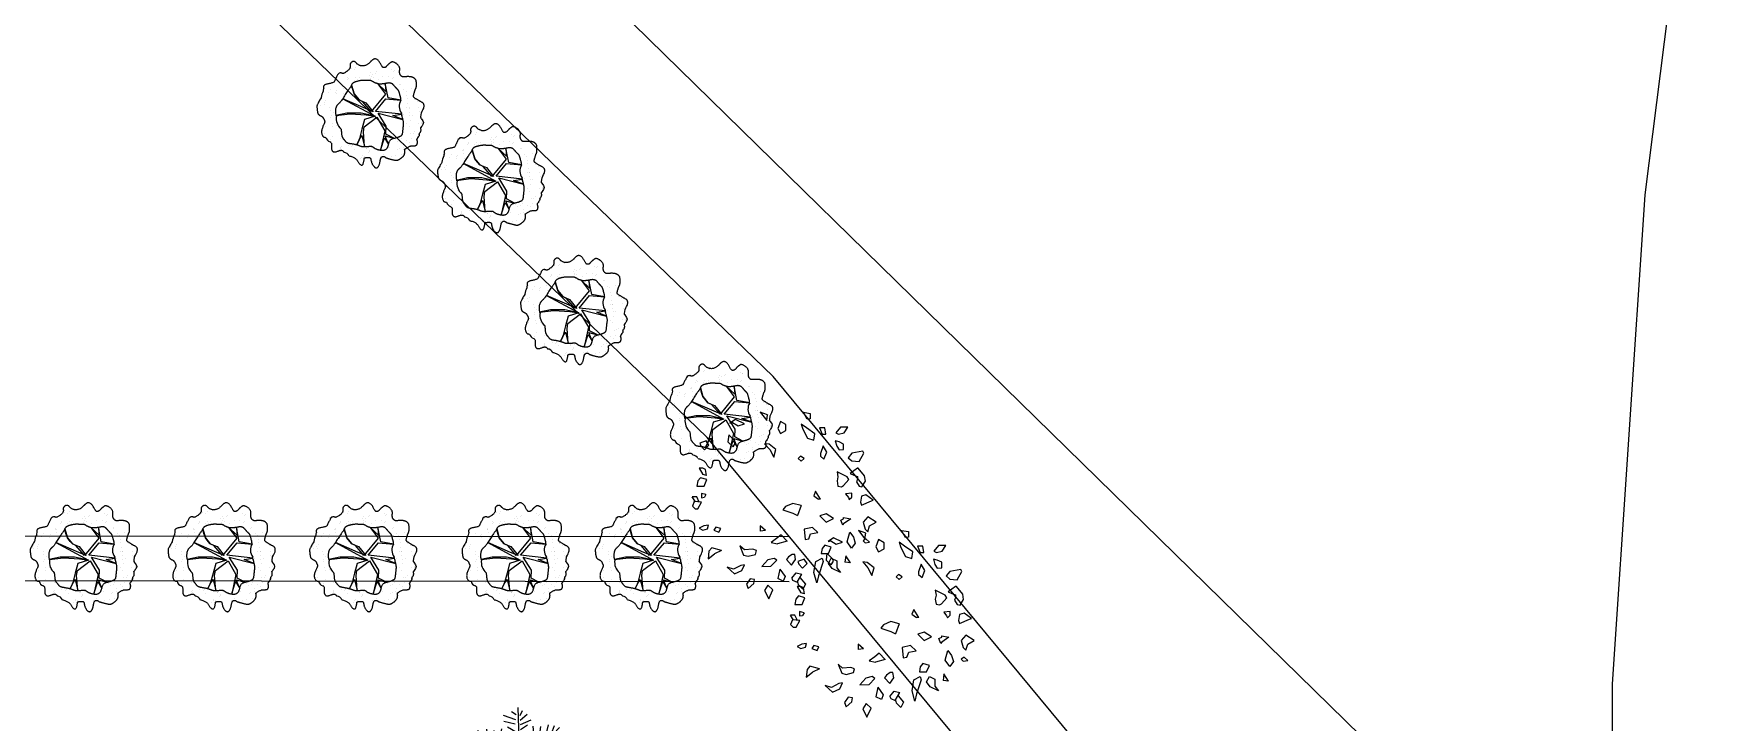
# Model space of a CAD drawing. Header units: millimetres. Extents: x -17017 to 2697, y 1903 to 18260.
# Drawn here: x -16985.79 to -16970.72, y 18235.81 to 18241.95 of the extents above; entities that cross this region are included whole.
import ezdxf

# ---------------------------------------------------------------- set-up
doc = ezdxf.new("R2010")
doc.units = ezdxf.units.MM
doc.layers.add('1', color=7, linetype='Continuous')
doc.layers.add('CAY', color=94, linetype='Continuous')
doc.styles.add('ATT', font='romans.shx')

# ---------------------------------------------------------------- blocks, each defined once
blk = doc.blocks.new('A$C5AA32782')
at = {"layer": 'CAY'}
for p, q in [((211.1, 882.5, 0), (201.2, 877.8, 0)), ((201.2, 877.8, 0), (211.1, 821.4, 0)), ((254.4, 859, 0), (211.1, 882.5, 0)), ((328.5, 887.1, 0), (288.5, 854.2, 0)), ((355.1, 891.8, 0), (328.5, 887.1, 0)), ((385, 873, 0), (355.1, 891.8, 0)), ((381.7, 858.9, 0), (385, 873, 0)), ((452.9, 931.4, 0), (426.3, 893.8, 0)), ((426.3, 893.8, 0), (432.9, 870.3, 0)), ((456.2, 922, 0), (452.9, 931.4, 0)), ((479.5, 870.3, 0), (456.2, 922, 0)), ((566, 945.5, 0), (539.4, 903.2, 0)), ((539.4, 903.2, 0), (566, 879.7, 0)), ((585.9, 912.6, 0), (566, 945.5, 0)), ((566, 879.7, 0), (602.6, 889.1, 0)), ((615.9, 903.2, 0), (585.9, 912.6, 0)), ((602.6, 889.1, 0), (615.9, 903.2, 0)), ((669.1, 912.6, 0), (652.5, 893.8, 0)), ((652.5, 893.8, 0), (662.4, 879.7, 0)), ((662.4, 879.7, 0), (672.4, 889.1, 0)), ((672.4, 889.1, 0), (669.1, 912.6, 0)), ((107, 781, 0), (77, 799.8, 0)), ((77, 799.8, 0), (77, 762.2, 0)), ((211.1, 821.4, 0), (234.4, 802.6, 0)), ((234.4, 802.6, 0), (251, 821.4, 0)), ((251, 821.4, 0), (254.4, 859, 0)), ((288.5, 854.2, 0), (288.5, 849.5, 0)), ((288.5, 849.5, 0), (315.2, 811.9, 0)), ((333.7, 796.5, 0), (313.8, 759, 0)), ((315.2, 811.9, 0), (325.1, 830.7, 0)), ((325.1, 830.7, 0), (331.8, 849.5, 0)), ((331.8, 849.5, 0), (345.1, 849.5, 0)), ((347, 805.9, 0), (333.7, 796.5, 0)), ((345.1, 849.5, 0), (358.4, 844.8, 0)), ((377, 777.7, 0), (347, 805.9, 0)), ((358.4, 844.8, 0), (381.7, 858.9, 0)), ((436.8, 821.9, 0), (416.8, 821.9, 0)), ((416.8, 821.9, 0), (420.1, 789, 0)), ((420.1, 789, 0), (440.1, 803.1, 0)), ((432.9, 870.3, 0), (462.9, 865.6, 0)), ((450.1, 807.8, 0), (436.8, 821.9, 0)), ((440.1, 803.1, 0), (450.1, 807.8, 0)), ((462.9, 865.6, 0), (479.5, 870.3, 0)), ((542.4, 778.7, 0), (549.1, 816.3, 0)), ((549.1, 816.3, 0), (575.7, 778.7, 0)), ((617.8, 810.6, 0), (644.5, 829.4, 0)), ((667.7, 796.5, 0), (617.8, 810.6, 0)), ((644.5, 829.4, 0), (674.4, 838.7, 0)), ((701, 820, 0), (667.7, 796.5, 0)), ((674.4, 838.7, 0), (701, 820, 0)), ((776.2, 813.8, 0), (739, 790.4, 0)), ((739, 790.4, 0), (772.2, 785.7, 0)), ((776.2, 813.8, 0), (772.2, 785.7, 0)), ((77, 762.2, 0), (107, 738.7, 0)), ((113.6, 752.8, 0), (107, 781, 0)), ((107, 738.7, 0), (113.6, 752.8, 0)), ((152.9, 755.4, 0), (147.3, 735.9, 0)), ((147.3, 735.9, 0), (175, 743.7, 0)), ((163.9, 778.9, 0), (152.9, 755.4, 0)), ((191.6, 778.9, 0), (163.9, 778.9, 0)), ((175, 743.7, 0), (194.4, 755.4, 0)), ((194, 755.2, 0), (191.6, 778.9, 0)), ((313.8, 759, 0), (307.1, 744.9, 0)), ((307.1, 744.9, 0), (333.7, 749.6, 0)), ((333.7, 749.6, 0), (353.7, 744.9, 0)), ((353.7, 744.9, 0), (380.3, 749.6, 0)), ((383.6, 768.3, 0), (377, 777.7, 0)), ((380.3, 749.6, 0), (383.6, 768.3, 0)), ((547, 726.4, 0), (523.7, 688.8, 0)), ((549.1, 778.7, 0), (542.4, 778.7, 0)), ((566.9, 688.8, 0), (547, 726.4, 0)), ((555.7, 764.6, 0), (549.1, 778.7, 0)), ((582.4, 774, 0), (555.7, 764.6, 0)), ((575.7, 778.7, 0), (582.4, 774, 0)), ((695, 715.3, 0), (685, 682.5, 0)), ((728.2, 701.2, 0), (695, 715.3, 0)), ((728.2, 663.7, 0), (728.2, 701.2, 0)), ((752.3, 715.2, 0), (765.6, 743.4, 0)), ((778.9, 701.1, 0), (752.3, 715.2, 0)), ((765.6, 743.4, 0), (802.2, 743.4, 0)), ((805.5, 719.9, 0), (778.9, 701.1, 0)), ((802.2, 743.4, 0), (825.4, 762.2, 0)), ((825.4, 762.2, 0), (805.5, 719.9, 0)), ((113.6, 687.1, 0), (80.3, 682.4, 0)), ((80.3, 682.4, 0), (80.3, 654.2, 0)), ((80.3, 654.2, 0), (113.6, 668.3, 0)), ((110.8, 630, 0), (80.9, 587.7, 0)), ((144.1, 625.3, 0), (110.8, 630, 0)), ((113.6, 668.3, 0), (113.6, 687.1, 0)), ((134.1, 592.4, 0), (144.1, 625.3, 0)), ((206.1, 691.9, 0), (172.9, 673.1, 0)), ((172.9, 673.1, 0), (212.8, 659, 0)), ((242.7, 677.8, 0), (206.1, 691.9, 0)), ((212.8, 659, 0), (226.1, 659, 0)), ((226.1, 659, 0), (242.7, 677.8, 0)), ((447.5, 660.3, 0), (407.6, 634.6, 0)), ((407.6, 634.6, 0), (430.9, 625.3, 0)), ((430.9, 625.3, 0), (447.5, 648.7, 0)), ((447.5, 660.3, 0), (447.5, 648.7, 0)), ((523.7, 688.8, 0), (533.7, 655.9, 0)), ((533.7, 655.9, 0), (566.9, 688.8, 0)), ((619.8, 646.7, 0), (593.2, 618.5, 0)), ((593.2, 618.5, 0), (603.2, 576.2, 0)), ((626.5, 609.1, 0), (619.8, 646.7, 0)), ((685, 682.5, 0), (701.6, 668.4, 0)), ((701.6, 668.4, 0), (728.2, 663.7, 0)), ((752.3, 668.3, 0), (768.9, 673, 0)), ((768.9, 635.4, 0), (752.3, 668.3, 0)), ((768.9, 673, 0), (842.1, 649.5, 0)), ((825.4, 626, 0), (768.9, 635.4, 0)), ((878.7, 640.1, 0), (825.4, 626, 0)), ((842.1, 649.5, 0), (878.7, 640.1, 0)), ((0.4, 572.3, 0), (5.9, 607.5, 0)), ((36.4, 591.8, 0), (0.4, 572.3, 0)), ((5.9, 607.5, 0), (33.6, 607.5, 0)), ((33.6, 607.5, 0), (36.4, 591.8, 0)), ((80.9, 587.7, 0), (60.9, 559.5, 0)), ((60.9, 559.5, 0), (87.6, 568.9, 0)), ((87.6, 568.9, 0), (134.1, 592.4, 0)), ((238.2, 576, 0), (227.1, 556.4, 0)), ((227.1, 556.4, 0), (238.2, 544.7, 0)), ((252.1, 560.3, 0), (238.2, 576, 0)), ((238.2, 544.7, 0), (252.1, 560.3, 0)), ((480.7, 559.5, 0), (469.6, 517.6, 0)), ((480.7, 559.5, 0), (532.8, 541.1, 0)), ((519.5, 517.6, 0), (532.8, 541.1, 0)), ((603.2, 576.2, 0), (656.4, 580.9, 0)), ((653.1, 599.7, 0), (626.5, 609.1, 0)), ((656.4, 580.9, 0), (653.1, 599.7, 0)), ((758.9, 532, 0), (732.3, 527.3, 0)), ((732.3, 527.3, 0), (732.3, 513.2, 0)), ((788.5, 511.1, 0), (758.9, 532, 0)), ((827.9, 533.9, 0), (835.1, 563.5, 0)), ((855.1, 511.8, 0), (827.9, 533.9, 0)), ((875, 540, 0), (835.1, 563.5, 0)), ((851.7, 554.1, 0), (885, 582.3, 0)), ((865, 516.5, 0), (875, 540, 0)), ((873.9, 540.7, 0), (888.3, 544.7, 0)), ((885, 582.3, 0), (911.6, 568.2, 0)), ((911.6, 568.2, 0), (888.3, 544.7, 0)), ((63.9, 482, 0), (47.2, 453.8, 0)), ((47.2, 453.8, 0), (83.8, 439.7, 0)), ((93.8, 482, 0), (63.9, 482, 0)), ((83.8, 439.7, 0), (110.4, 453.8, 0)), ((110.4, 453.8, 0), (93.8, 482, 0)), ((469.6, 517.6, 0), (486.2, 480, 0)), ((486.2, 480, 0), (502.9, 465.9, 0)), ((502.9, 465.9, 0), (519.5, 517.6, 0)), ((664, 488.3, 0), (631.4, 457.6, 0)), ((631.4, 457.6, 0), (651.4, 434.1, 0)), ((664, 488.3, 0), (678, 438.8, 0)), ((671.4, 405.9, 0), (678, 438.8, 0)), ((732.3, 513.2, 0), (745.6, 494.4, 0)), ((745.6, 494.4, 0), (758.9, 485, 0)), ((788.5, 511.1, 0), (758.9, 485, 0)), ((807.7, 450.2, 0), (846.9, 477.9, 0)), ((807.7, 450.2, 0), (856.9, 440.3, 0)), ((846.9, 477.9, 0), (870.2, 468.5, 0)), ((855.1, 511.8, 0), (865, 516.5, 0)), ((870.2, 468.5, 0), (856.9, 440.3, 0)), ((13.3, 387.6, 0), (0, 350, 0)), ((0, 350, 0), (43.2, 382.9, 0)), ((43.2, 382.9, 0), (13.3, 387.6, 0)), ((162.3, 372.1, 0), (192.8, 399.5, 0)), ((165.1, 395.5, 0), (162.3, 372.1, 0)), ((192.8, 430.8, 0), (165.1, 395.5, 0)), ((231.6, 419, 0), (192.8, 430.8, 0)), ((192.8, 399.5, 0), (231.6, 419, 0)), ((609.3, 376.3, 0), (585.9, 348.8, 0)), ((585.9, 348.8, 0), (612.6, 348.8, 0)), ((609.3, 376.3, 0), (612.6, 348.8, 0)), ((651.4, 434.1, 0), (671.4, 405.9, 0)), ((762.3, 435, 0), (752.8, 421.6, 0)), ((752.8, 421.6, 0), (759.9, 388.1, 0)), ((759.9, 388.1, 0), (795.4, 358, 0)), ((793.1, 404.9, 0), (762.3, 435, 0)), ((795.4, 358, 0), (793.1, 404.9, 0)), ((915.7, 415.1, 0), (891.6, 389.5, 0)), ((891.6, 389.5, 0), (918.8, 372.4, 0)), ((961, 393.8, 0), (915.7, 415.1, 0)), ((918.8, 372.4, 0), (961, 393.8, 0)), ((60.4, 268.9, 0), (37.1, 221.9, 0)), ((70.4, 236, 0), (60.4, 268.9, 0)), ((709, 268.9, 0), (689.1, 245.4, 0)), ((689.1, 245.4, 0), (735.6, 264.2, 0)), ((712.3, 330, 0), (705.7, 311.2, 0)), ((705.7, 311.2, 0), (709, 268.9, 0)), ((732.3, 325.3, 0), (712.3, 330, 0)), ((742.3, 287.7, 0), (732.3, 325.3, 0)), ((735.6, 264.2, 0), (742.3, 287.7, 0)), ((815.5, 254.8, 0), (785.5, 268.9, 0)), ((785.5, 268.9, 0), (788.8, 250.1, 0)), ((862, 320.6, 0), (858.7, 297.1, 0)), ((858.7, 297.1, 0), (885.3, 278.3, 0)), ((882, 315.9, 0), (862, 320.6, 0)), ((908.6, 287.7, 0), (882, 315.9, 0)), ((885.3, 278.3, 0), (908.6, 287.7, 0)), ((37.1, 221.9, 0), (57.1, 193.7, 0)), ((53.7, 207.8, 0), (70.4, 236, 0)), ((57.1, 193.7, 0), (53.7, 207.8, 0)), ((144.4, 214.7, 0), (116.7, 187.3, 0)), ((116.7, 187.3, 0), (152.8, 183.4, 0)), ((158.3, 222.5, 0), (144.4, 214.7, 0)), ((152.8, 183.4, 0), (177.7, 210.8, 0)), ((177.7, 210.8, 0), (158.3, 222.5, 0)), ((788.8, 250.1, 0), (808.8, 212.5, 0)), ((788.8, 250.1, 0), (808.8, 212.5, 0)), ((798.8, 179.6, 0), (832.1, 217.2, 0)), ((808.8, 212.5, 0), (798.8, 179.6, 0)), ((832.1, 217.2, 0), (815.5, 254.8, 0)), ((598.8, 147.3, 0), (591.7, 120.5, 0)), ((591.7, 120.5, 0), (608.3, 110.5, 0)), ((617.8, 137.2, 0), (598.8, 147.3, 0)), ((608.3, 110.5, 0), (617.8, 137.2, 0)), ((711.9, 149.9, 0), (699, 99.8, 0)), ((699, 99.8, 0), (715.7, 85.7, 0)), ((711.9, 149.9, 0), (729, 113.9, 0)), ((755.6, 81, 0), (729, 113.9, 0)), ((170.2, 85.7, 0), (146.9, 71.6, 0)), ((146.9, 71.6, 0), (160.2, 38.7, 0)), ((160.2, 38.7, 0), (173.5, 43.4, 0)), ((193.4, 62.2, 0), (170.2, 85.7, 0)), ((173.5, 43.4, 0), (193.4, 62.2, 0)), ((294.7, 67.6, 0), (288.1, 53.5, 0)), ((288.1, 53.5, 0), (288.1, 34.7, 0)), ((288.1, 34.7, 0), (321.3, 53.5, 0)), ((325.8, 72.5, 0), (294.7, 67.6, 0)), ((325.8, 72.5, 0), (321.3, 53.5, 0)), ((347.3, 75.1, 0), (337.3, 42.2, 0)), ((337.3, 42.2, 0), (354, 28.1, 0)), ((380.6, 61, 0), (347.3, 75.1, 0)), ((354, 28.1, 0), (380.6, 23.4, 0)), ((380.6, 23.4, 0), (380.6, 61, 0)), ((424.6, 70.4, 0), (418.1, 47.4, 0)), ((418.1, 47.4, 0), (440.3, 47.4, 0)), ((424.6, 70.4, 0), (437.5, 63.1, 0)), ((462.9, 36.2, 0), (435.8, 23.5, 0)), ((435.8, 23.5, 0), (435.8, 0, 0)), ((461.1, 15.9, 0), (435.8, 0, 0)), ((440.3, 47.4, 0), (437.5, 63.1, 0)), ((463.9, 47.9, 0), (460.6, 10.4, 0)), ((460.6, 10.4, 0), (483.9, 1, 0)), ((497.2, 29.2, 0), (463.9, 47.9, 0)), ((483.9, 1, 0), (497.2, 15.1, 0)), ((497.2, 15.1, 0), (497.2, 29.2, 0)), ((601.4, 77.9, 0), (581.4, 82.6, 0)), ((581.4, 82.6, 0), (584.8, 59.1, 0)), ((584.8, 59.1, 0), (598.1, 35.6, 0)), ((598.1, 35.6, 0), (608, 54.4, 0)), ((608, 54.4, 0), (601.4, 77.9, 0)), ((715.7, 85.7, 0), (755.6, 81, 0))]:
    blk.add_line(p, q, dxfattribs=at)
blk = doc.blocks.new('*X24')
at = {"color": 0, "linetype": 'Continuous'}
for p, q in [((29.9, 34.8), (29.9, 34.8)), ((34.3, 35.6), (34.3, 35.6)), ((37.4, 36), (37.4, 36)), ((42.3, 36.6), (42.3, 36.6)), ((45.8, 37.8), (45.8, 37.8)), ((46.1, 35.4), (46.1, 35.4)), ((46.5, 37.8), (46.5, 37.8)), ((50.4, 37.7), (50.4, 37.7)), ((53.4, 40.9), (53.4, 40.9)), ((53.5, 38.1), (53.5, 38.1)), ((58.4, 38.8), (58.4, 38.8)), ((61.8, 35.6), (61.8, 35.6)), ((64.5, 37.8), (64.5, 37.8)), ((15.5, 17.6), (15.5, 17.6)), ((16.4, 21.8), (16.4, 21.8)), ((17.5, 20.8), (17.5, 20.8)), ((22.7, 29.3), (22.7, 29.3)), ((22.8, 28.5), (22.8, 28.5)), ((28.5, 32.5), (28.5, 32.5)), ((39, 30.2), (39, 30.2)), ((41.5, 28.5), (41.5, 28.5)), ((52.5, 32.3), (52.5, 32.3)), ((53.6, 31.3), (53.6, 31.3)), ((76.4, 30.2), (76.4, 30.2)), ((77.6, 24), (77.6, 24)), ((78.9, 28.6), (78.9, 28.6)), ((80.1, 26.1), (80.1, 26.1)), ((86, 18.6), (86, 18.6)), ((10.7, 5.3), (10.7, 5.3)), ((11.3, 0), (11.3, 0)), ((11.8, 4.3), (11.8, 4.3)), ((13, 1.7), (13, 1.7)), ((15.3, 11.8), (15.3, 11.8)), ((15.7, 0.2), (15.7, 0.2)), ((16.2, 2.1), (16.2, 2.1)), ((18.1, 7.6), (18.1, 7.6)), ((86, 0.2), (86, 0.2)), ((13.8, -1.6), (13.8, -1.6)), ((16.1, -11.4), (16.1, -11.4)), ((16.2, -15), (16.2, -15)), ((17, -0.5), (17, -0.5)), ((18.6, -13.1), (18.6, -13.1)), ((18.7, -16.6), (18.7, -16.6)), ((86.3, -4.2), (86.3, -4.2)), ((86.8, -4.5), (86.8, -4.5)), ((87.2, -16.1), (87.2, -16.1)), ((88.6, -1.4), (88.6, -1.4)), ((89.4, -1.5), (89.4, -1.5)), ((90.5, -2.5), (90.5, -2.5)), ((16.5, -22.9), (16.5, -22.9)), ((17.2, -22.5), (17.2, -22.5)), ((18.3, -23.6), (18.3, -23.6)), ((23.5, -28.3), (23.5, -28.3)), ((24.1, -27.9), (24.1, -27.9)), ((24.6, -28.5), (24.6, -28.5)), ((27.2, -27.5), (27.2, -27.5)), ((27.8, -22.4), (27.8, -22.4)), ((32.1, -26.8), (32.1, -26.8)), ((39.7, -30), (39.7, -30)), ((77.1, -29.9), (77.1, -29.9)), ((83.6, -18), (83.6, -18)), ((83.8, -22.3), (83.8, -22.3)), ((84.7, -19), (84.7, -19)), ((29.5, -33.8), (29.5, -33.8)), ((30.6, -34.8), (30.6, -34.8)), ((32.2, -34.6), (32.2, -34.6)), ((45.8, -40.6), (45.8, -40.6)), ((48.9, -40.2), (48.9, -40.2)), ((51.3, -37.4), (51.3, -37.4)), ((53.8, -39.5), (53.8, -39.5)), ((56, -40), (56, -40)), ((61.9, -38.5), (61.9, -38.5)), ((64.1, -33.8), (64.1, -33.8)), ((65, -38), (65, -38))]:
    blk.add_line(p, q, dxfattribs=at)
blk = doc.blocks.new('*X23')
at = {"color": 0, "linetype": 'Continuous'}
for p, q in [((61, 50.3), (61, 50.3)), ((62, 50.4), (62, 50.4)), ((24.2, 44.6), (24.2, 44.6)), ((27.1, 40.2), (27.1, 40.2)), ((37.9, 43.4), (37.9, 43.4)), ((39.9, 46.4), (39.9, 46.4)), ((45.7, 47.4), (45.7, 47.4)), ((49.9, 48), (49.9, 48)), ((56.4, 48.8), (56.4, 48.8)), ((61.5, 47.2), (61.5, 47.2)), ((70, 43.1), (70, 43.1)), ((71.4, 41.8), (71.4, 41.8)), ((71.7, 39.2), (71.7, 39.2)), ((76.9, 40.2), (76.9, 40.2)), ((78.4, 35.4), (78.4, 35.4)), ((80.3, 38.1), (80.3, 38.1)), ((8.6, 20.1), (8.6, 20.1)), ((9.1, 22.8), (9.1, 22.8)), ((10, 22), (10, 22)), ((82.9, 32), (82.9, 32)), ((85.3, 31.9), (85.3, 31.9)), ((86.4, 28.1), (86.4, 28.1)), ((87.8, 26.7), (87.8, 26.7)), ((92.4, 30.4), (92.4, 30.4)), ((93.8, 24.5), (93.8, 24.5)), ((94.8, 20.4), (94.8, 20.4)), ((0, 0), (0, 0)), ((92.6, 12.2), (92.6, 12.2)), ((94.3, 9.1), (94.3, 9.1)), ((0, 0), (0, 0)), ((5.7, -9.9), (5.7, -9.9)), ((6.6, -15), (6.6, -15)), ((8, -16.4), (8, -16.4)), ((93.5, -8.4), (93.5, -8.4)), ((94.8, -6.3), (94.8, -6.3)), ((95.1, -9), (95.1, -9)), ((96.6, -10.3), (96.6, -10.3)), ((100, -7.5), (100, -7.5)), ((3.2, -20.3), (3.2, -20.3)), ((7.4, -19.7), (7.4, -19.7)), ((10.7, -23.4), (10.7, -23.4)), ((12.1, -29.9), (12.1, -29.9)), ((85, -29.6), (85, -29.6)), ((85.9, -30.1), (85.9, -30.1)), ((86.9, -29.8), (86.9, -29.8)), ((87.4, -31), (87.4, -31)), ((88.9, -32.4), (88.9, -32.4)), ((28, -40), (28, -40)), ((31.4, -42.2), (31.4, -42.2)), ((39.4, -45.1), (39.4, -45.1)), ((40.8, -46.4), (40.8, -46.4)), ((42.9, -46.1), (42.9, -46.1)), ((43.5, -49.9), (43.5, -49.9)), ((64.5, -45.3), (64.5, -45.3)), ((71.8, -45.8), (71.8, -45.8)), ((74.2, -37.9), (74.2, -37.9)), ((77.8, -39.9), (77.8, -39.9)), ((47.8, -52.8), (47.8, -52.8))]:
    blk.add_line(p, q, dxfattribs=at)
blk = doc.blocks.new('A$C27B57102')
at = {"layer": 'CAY', "linetype": 'Continuous'}
for points in [[(482, 931), (467, 939), (454, 945), (444, 950), (436, 953), (429, 954), (424, 955), (419, 955), (416, 955), (412, 955), (409, 954), (406, 953), (403, 952), (400, 951), (398, 949), (395, 947), (393, 944), (390, 941), (388, 937), (385, 933), (383, 929), (381, 925), (380, 921), (378, 918), (377, 916), (377, 915), (376, 915), (376, 914), (376, 915), (376, 915), (376, 915), (376, 914), (375, 913), (373, 910), (371, 907), (369, 903), (366, 899), (363, 894), (360, 890), (358, 885), (355, 881), (352, 877), (350, 873), (347, 870), (345, 867), (343, 865), (340, 863), (338, 862), (335, 861), (332, 861), (329, 861), (326, 861), (322, 862), (319, 863), (315, 864), (311, 865), (307, 866), (303, 867), (299, 869), (295, 870), (291, 871), (287, 872), (283, 873), (279, 875), (276, 876), (273, 877), (271, 878), (268, 880), (266, 881), (263, 882), (261, 883), (258, 884), (255, 884), (252, 885), (249, 885), (246, 886), (243, 886), (239, 886), (235, 886), (231, 886), (227, 886), (223, 886), (219, 886), (215, 886), (211, 886), (207, 886), (203, 885), (200, 885), (196, 884), (193, 884), (191, 883), (188, 882), (186, 881), (184, 879), (182, 878), (180, 876), (178, 874), (176, 872), (174, 870), (173, 868), (171, 866), (169, 863), (168, 861), (166, 858), (165, 855), (164, 852), (163, 849), (162, 846), (161, 843), (160, 840), (160, 836), (159, 833), (159, 829), (159, 824), (158, 820), (158, 816), (158, 811), (158, 806), (158, 802), (159, 797), (159, 793), (159, 789), (160, 784), (160, 780), (160, 777), (160, 773), (160, 769), (160, 766), (159, 763), (158, 760), (156, 757), (155, 754), (153, 752), (150, 750), (148, 747), (146, 746), (143, 744), (141, 742), (138, 741), (136, 740), (133, 739), (131, 739), (128, 738), (126, 738), (123, 737), (121, 737), (118, 737), (116, 737), (113, 737), (111, 737), (108, 737), (105, 737), (102, 737), (100, 738), (97, 738), (94, 738), (90, 738), (87, 738), (84, 738), (80, 737), (77, 736), (73, 735), (69, 733), (65, 731), (61, 728), (57, 725), (53, 722), (49, 718), (46, 714), (43, 710), (39, 705), (37, 701), (34, 697), (32, 692), (30, 688), (29, 684), (28, 681), (27, 677), (26, 675), (26, 672), (27, 669), (27, 667), (28, 665), (29, 662), (31, 660), (33, 657), (34, 655), (36, 652), (38, 649), (40, 647), (42, 645), (44, 643), (45, 641), (46, 640), (47, 639), (48, 638), (48, 637), (49, 636), (50, 635), (51, 634), (53, 633), (55, 631), (57, 629), (60, 627), (63, 624), (66, 621), (69, 618), (71, 616), (73, 613), (75, 610), (76, 607), (77, 605), (78, 602), (78, 600), (78, 597), (78, 595), (77, 593), (77, 592), (77, 590), (76, 588), (74, 587), (73, 585), (70, 583), (67, 581), (63, 578), (59, 576), (53, 573), (47, 570), (41, 566), (34, 562), (28, 559), (22, 554), (17, 550), (12, 546), (8, 541), (5, 537), (3, 532), (1, 527), (0, 523), (0, 518), (0, 514), (1, 509), (3, 505), (5, 502), (7, 498), (9, 495), (12, 492), (14, 489), (16, 487), (17, 486), (18, 485), (19, 484), (20, 483), (20, 483), (20, 483), (20, 482), (20, 482), (20, 482), (20, 482), (21, 482), (21, 482), (22, 481), (23, 480), (24, 479), (26, 477), (28, 475), (31, 473), (34, 470), (37, 466), (40, 462), (44, 458), (47, 454), (50, 449), (53, 444), (56, 438), (58, 433), (60, 427), (61, 421), (62, 415), (63, 409), (62, 403), (62, 397), (61, 391), (59, 386), (58, 381), (56, 376), (53, 371), (51, 367), (48, 363), (46, 360), (43, 357), (41, 355), (39, 353), (36, 351), (34, 349), (32, 347), (30, 345), (28, 343), (27, 340), (25, 337), (24, 335), (23, 332), (23, 329), (22, 326), (23, 323), (23, 321), (24, 318), (25, 315), (26, 313), (28, 310), (30, 308), (32, 306), (33, 304), (35, 302), (37, 301), (39, 299), (41, 298), (43, 297), (45, 296), (47, 295), (49, 295), (51, 295), (54, 295), (56, 295), (59, 295), (61, 295), (64, 296), (66, 296), (69, 296), (72, 296), (75, 295), (78, 295), (81, 294), (85, 292), (88, 290), (92, 288), (96, 284), (100, 280), (104, 275), (108, 270), (113, 265), (116, 259), (120, 254), (123, 249), (126, 244), (128, 240), (129, 237), (129, 234), (130, 231), (129, 228), (129, 226), (128, 224), (127, 222), (126, 220), (125, 217), (124, 215)], [(524, 926), (516, 927), (482, 931)], [(530, 928), (552, 945), (568, 949), (586, 944), (596, 937), (604, 933), (613, 925)], [(674, 912), (657, 918), (655, 920), (653, 922), (650, 924), (647, 926), (644, 927), (640, 927), (636, 928), (632, 928), (628, 927), (625, 927), (621, 926), (618, 926), (615, 925), (613, 925)], [(674, 912), (675, 912), (677, 912), (680, 912), (685, 910), (686, 909), (689, 907), (695, 903), (704, 897), (710, 893), (713, 892)], [(470, 484), (382, 408), (366, 376), (344, 357), (312, 332), (274, 319), (233, 309), (312, 332), (366, 376), (391, 436), (471, 500), (442, 433), (355, 230), (512, 519), (484, 395), (484, 268), (505, 170), (490, 297), (500, 440), (512, 519), (541, 424), (627, 401), (722, 376), (765, 355), (722, 376), (684, 401), (782, 425), (649, 414), (605, 421), (519, 535), (640, 605), (813, 567), (703, 602), (764, 638), (687, 608), (708, 686), (671, 615), (601, 618), (484, 545), (540, 767), (506, 678), (494, 756), (468, 522), (356, 615), (368, 749), (347, 634), (220, 609), (290, 615), (220, 539), (315, 611), (470, 484)], [(625, 214), (628, 215), (636, 216), (642, 217), (649, 218), (654, 218), (660, 219), (665, 219), (670, 220), (675, 220), (680, 221), (684, 222), (688, 223), (692, 224), (696, 225), (699, 227), (702, 228), (705, 230), (707, 232), (710, 234), (712, 235), (715, 237), (717, 240), (720, 242), (723, 244), (725, 246), (728, 249), (731, 251), (734, 253), (737, 256), (740, 259), (742, 261), (744, 264), (746, 267), (747, 270), (748, 273), (750, 276), (751, 279), (751, 283), (752, 286), (753, 290), (754, 295), (754, 299), (755, 304), (755, 308), (756, 313), (757, 318), (757, 322), (758, 327), (759, 331), (760, 336), (761, 340), (762, 344), (763, 348), (764, 352), (765, 355), (766, 359), (767, 362), (768, 365), (769, 367), (770, 370), (771, 373), (772, 375), (773, 378), (774, 381), (776, 384), (777, 387), (778, 390), (779, 394), (780, 398), (781, 402), (781, 407), (782, 413), (782, 419), (782, 425), (782, 432), (781, 439), (781, 445), (781, 451), (780, 457), (780, 463), (779, 467), (779, 472), (779, 476), (779, 479), (779, 483), (779, 486), (780, 489), (781, 492), (783, 495), (784, 497), (786, 500), (788, 503), (790, 505), (792, 508), (794, 511), (796, 514), (798, 517), (800, 520), (801, 524), (803, 527), (804, 531), (806, 534), (807, 538), (808, 542), (809, 546), (810, 550), (811, 555), (812, 559), (813, 563), (813, 567), (814, 571), (814, 576), (815, 580), (815, 584), (815, 587), (814, 591), (814, 595), (813, 599), (812, 603), (811, 606), (809, 610), (807, 613), (805, 616), (802, 619), (799, 622), (796, 625), (793, 627), (790, 629), (786, 631), (782, 633), (778, 634), (773, 635), (769, 637), (764, 638), (759, 639), (754, 640), (749, 642), (745, 643), (740, 645), (735, 647), (731, 649), (727, 652), (723, 655), (720, 659), (717, 663), (715, 667), (713, 672), (711, 677), (709, 681), (708, 686), (707, 691), (706, 695), (704, 700), (703, 704), (702, 708), (701, 712), (700, 716), (699, 720), (698, 723), (696, 727), (695, 730), (694, 734), (692, 737), (691, 740), (690, 743), (688, 746), (687, 749), (685, 751), (684, 753), (682, 755), (680, 757), (678, 758), (676, 759), (674, 761), (671, 762), (668, 762), (665, 763), (661, 764), (657, 765), (653, 765), (648, 766), (644, 766), (639, 767), (635, 767), (630, 768), (625, 768), (621, 769), (616, 769), (611, 770), (607, 770), (603, 771), (599, 771), (595, 772), (591, 772), (587, 772), (583, 773), (580, 773), (576, 773), (572, 773), (567, 772), (563, 772), (558, 771), (553, 770), (547, 769), (540, 767), (533, 765), (525, 763), (515, 761), (505, 758), (494, 756), (484, 754)], [(865, 288), (866, 294), (868, 301), (870, 309), (873, 316), (876, 322), (879, 328), (882, 334), (885, 339), (888, 343), (892, 347), (896, 351), (900, 355), (904, 358), (909, 361), (914, 364), (919, 367), (924, 370), (928, 373), (933, 376), (937, 380), (940, 383), (943, 387), (945, 391), (947, 395), (947, 398), (947, 402), (945, 405), (942, 408), (938, 411), (933, 413), (927, 415), (921, 416), (915, 418), (908, 419), (903, 420), (897, 421), (893, 421), (890, 422), (887, 422), (886, 423), (884, 424), (883, 425), (882, 427), (882, 430), (881, 433), (880, 436), (880, 441), (879, 445), (879, 449), (879, 454), (879, 458), (879, 462), (880, 466), (880, 469), (881, 471), (882, 474), (884, 476), (886, 477), (888, 479), (891, 480), (893, 480), (897, 481), (900, 482), (904, 482), (908, 483), (912, 484), (916, 485), (921, 486), (925, 487), (929, 489), (934, 491), (938, 493), (942, 495), (946, 498), (950, 500), (954, 503), (957, 506), (960, 509), (963, 512), (966, 514), (968, 517), (969, 520), (971, 523), (971, 526), (972, 529), (972, 532), (971, 534), (970, 537), (969, 539), (967, 542), (965, 544), (962, 546), (959, 548), (956, 550), (952, 552), (948, 554), (944, 556), (940, 557), (935, 559), (930, 560), (925, 561), (920, 562), (915, 563), (909, 564), (904, 565), (900, 566), (895, 567), (891, 568), (887, 570), (883, 571), (880, 573), (878, 575), (875, 577), (874, 579), (872, 581), (871, 583), (870, 586), (870, 589), (870, 591), (870, 594), (870, 597), (871, 599), (872, 601), (873, 603), (873, 605), (875, 607), (876, 608), (877, 609), (878, 610), (879, 611), (880, 613), (881, 614), (882, 616), (883, 618), (883, 620), (884, 623), (885, 626), (886, 629), (887, 633), (888, 637), (890, 642), (891, 648), (893, 653), (894, 659), (896, 665), (897, 671), (899, 676), (900, 682), (901, 686), (902, 691), (903, 695), (904, 698), (904, 702), (904, 705), (904, 708), (904, 711), (904, 715), (903, 718), (902, 721), (901, 724), (900, 727), (898, 730), (897, 733), (895, 736), (893, 739), (891, 743), (889, 746), (886, 749), (884, 752), (882, 755), (879, 758), (877, 760), (874, 763), (872, 766), (869, 768), (866, 771), (864, 773), (861, 775), (858, 777), (855, 779), (852, 780), (849, 781), (845, 782), (842, 783), (838, 784), (835, 784), (831, 784), (828, 785), (824, 784), (821, 784), (818, 784), (815, 784), (812, 783), (810, 783), (808, 783), (807, 782), (806, 782), (805, 782), (805, 782), (804, 782), (805, 782), (805, 782), (805, 782), (805, 782), (806, 782), (806, 782), (806, 782), (805, 783), (805, 784), (804, 786), (802, 788), (800, 790), (798, 794), (795, 798), (792, 802), (789, 807), (786, 812), (783, 818), (781, 823), (778, 828), (777, 833), (776, 837), (775, 842), (775, 846), (775, 850), (775, 853), (775, 857), (775, 861), (775, 865), (775, 868), (774, 872), (774, 875), (773, 879), (772, 882), (770, 884), (769, 887), (767, 889), (764, 890), (762, 892), (759, 893), (757, 894), (754, 894), (751, 895), (749, 895), (746, 895), (744, 896), (742, 896), (739, 896), (737, 895), (734, 895), (732, 894), (729, 893), (725, 892), (722, 891), (713, 892)], [(368, 749), (368, 749), (366, 748), (364, 748), (362, 748), (359, 748), (356, 747), (354, 747), (351, 747), (349, 747), (348, 747), (346, 747), (346, 747), (345, 747), (345, 747), (345, 747), (345, 747), (345, 746), (343, 746), (342, 745), (339, 745), (336, 744), (332, 742), (327, 741), (323, 740), (318, 739), (313, 738), (309, 736), (304, 735), (301, 734), (297, 733), (294, 732), (291, 731), (288, 730), (286, 729), (284, 728), (282, 727), (280, 726), (279, 725), (278, 724), (276, 722), (275, 721), (273, 720), (272, 718), (270, 716), (268, 714), (266, 712), (264, 710), (261, 708), (259, 706), (257, 703), (254, 701), (252, 699), (249, 697), (247, 695), (245, 693), (242, 691), (240, 689), (238, 687), (236, 686), (234, 684), (232, 682), (231, 681), (229, 679), (228, 678), (226, 677), (225, 675), (224, 674), (223, 673), (222, 672), (222, 670), (221, 669), (220, 668), (220, 667), (219, 665), (218, 664), (218, 662), (217, 660), (216, 657), (215, 655), (215, 652), (215, 649), (214, 645), (214, 641), (215, 636), (215, 631), (216, 626), (217, 621), (218, 617), (219, 612), (220, 609), (220, 606), (221, 604), (221, 603), (221, 603), (221, 603), (221, 604), (221, 605), (221, 606), (220, 606), (220, 607), (220, 608), (220, 608), (220, 607), (220, 606), (220, 605), (221, 603), (221, 600), (221, 596), (222, 592), (223, 587), (223, 582), (224, 577), (224, 572), (224, 567), (224, 562), (224, 558), (224, 554), (223, 550), (223, 547), (222, 544), (221, 541), (220, 539), (219, 536), (218, 533), (217, 530), (216, 526), (215, 523), (214, 520), (212, 517), (211, 513), (209, 510), (207, 506), (205, 503), (203, 500), (201, 496), (199, 493), (198, 490), (196, 486), (195, 483), (194, 480), (194, 477), (194, 474), (194, 471), (194, 468), (194, 465), (194, 462), (194, 458), (194, 455), (194, 452), (194, 449), (194, 445), (193, 442), (193, 438), (193, 434), (192, 431), (192, 427), (192, 423), (192, 418), (192, 414), (192, 410), (192, 405), (193, 401), (193, 396), (194, 392), (194, 387), (195, 382), (196, 378), (197, 373), (198, 368), (199, 364), (200, 360), (201, 356), (202, 352), (203, 348), (204, 345), (205, 341), (206, 338), (207, 335), (209, 332), (210, 329), (212, 326), (213, 324), (215, 321), (217, 319), (219, 317), (221, 315), (223, 314), (225, 312), (227, 311), (229, 310), (231, 309), (233, 309), (235, 308), (237, 307), (239, 306), (241, 305), (244, 304), (246, 303), (248, 302), (249, 301), (251, 300), (252, 299), (253, 299), (253, 298), (253, 298), (253, 298), (253, 298), (253, 298), (254, 298), (255, 297), (256, 295), (259, 293), (263, 291), (267, 288), (272, 284), (278, 280), (285, 275), (292, 270), (300, 265), (309, 259), (318, 253), (328, 247), (337, 241), (346, 236), (355, 230), (363, 225), (370, 220), (375, 216), (380, 213), (384, 210), (387, 207), (390, 204), (392, 202), (394, 200), (396, 198), (398, 195), (400, 193), (402, 191), (404, 189), (407, 186), (409, 184), (412, 182), (415, 180), (417, 178), (420, 176), (423, 175), (426, 173), (429, 172), (433, 171), (436, 169), (440, 168), (445, 167), (449, 167), (454, 166), (459, 166), (464, 165), (469, 165), (473, 165), (478, 165), (483, 165), (487, 166), (491, 167), (496, 168), (500, 169), (505, 170), (510, 172), (511, 173)], [(141, 184), (142, 184), (148, 182), (154, 179), (161, 176), (168, 172), (174, 168), (181, 165), (186, 163), (191, 161), (195, 159), (199, 157), (203, 155), (206, 153), (208, 150), (211, 145), (213, 140), (214, 134), (216, 127), (218, 120), (219, 113), (221, 105), (222, 98), (224, 91), (225, 86), (227, 80), (229, 76), (231, 72), (233, 69), (235, 66), (237, 64), (239, 62), (241, 61), (243, 60), (246, 59), (248, 59), (250, 59), (253, 59), (255, 59), (257, 59), (259, 59), (261, 60), (264, 60), (265, 61)], [(751, 129), (752, 129), (758, 129), (764, 130), (770, 130), (776, 130), (782, 130), (788, 130), (793, 130), (798, 130), (802, 130), (806, 131), (810, 132), (813, 133), (816, 135), (819, 136), (822, 138), (824, 141), (826, 143), (828, 146), (829, 150), (830, 153), (830, 158), (830, 162), (829, 167), (828, 172), (826, 177), (824, 183), (822, 188), (820, 194), (818, 199), (817, 204), (816, 209), (815, 214), (815, 218), (816, 222), (816, 225), (818, 229), (820, 232), (822, 234), (825, 237), (828, 239), (831, 241), (834, 242)], [(344, 38), (347, 37), (357, 31), (368, 24), (378, 19), (387, 14), (395, 10), (401, 7), (406, 4), (411, 2), (415, 1), (419, 0), (422, 0), (426, 0), (430, 0), (434, 0), (438, 1), (443, 1), (447, 2), (452, 2), (456, 3), (461, 3), (465, 4), (469, 5), (473, 5), (477, 6), (481, 7), (484, 8), (487, 9), (490, 11), (493, 12), (495, 14), (497, 16), (499, 19), (501, 21), (503, 23), (504, 26), (506, 28), (507, 31), (508, 33), (509, 36), (510, 38), (511, 41), (513, 43), (514, 45), (516, 47), (518, 50), (520, 52), (523, 54), (525, 55), (528, 57), (531, 59), (534, 61), (537, 62), (540, 64), (544, 65), (547, 67), (550, 68), (553, 69), (556, 69), (559, 70), (561, 70), (564, 70), (567, 69), (570, 68), (573, 67), (577, 66), (580, 64), (585, 62), (590, 60), (595, 57), (602, 54), (608, 52), (615, 49), (623, 46), (630, 44), (637, 43), (645, 42), (652, 41), (658, 42), (665, 43), (671, 44), (676, 46), (681, 49), (686, 51), (690, 54), (693, 57), (695, 60), (697, 63), (698, 66), (699, 70), (700, 73), (700, 77), (700, 80)]]:
    blk.add_lwpolyline(points, dxfattribs=at)
for centre, radius, start, end in [((516, 966), 40.8, 281.2206, 289.7268), ((422, 835), 102, 237.9535, 307.3163), ((222, 219), 97.4, 182.2364, 191.9606), ((249, 305), 162, 220.9071, 228.35), ((530, 299), 127, 261.2984, 318.3947), ((886, 240), 52.3, 114.1771, 178.2063), ((284, 95), 39.5, 240.0583, 275.6565), ((366, 205), 169, 242.4767, 262.5318), ((688, 133), 54.1, 282.8364, 342.6499), ((796, 71), 73, 128.4552, 141.3668)]:
    blk.add_arc(centre, radius, start, end, dxfattribs=at)
at = {"layer": 'CAY', "linetype": 'Continuous', "xscale": 9, "yscale": 9, "zscale": 9}
for name in ['*X23', '*X24']:
    blk.add_blockref(name, (20, 482), dxfattribs=at)
blk = doc.blocks.new('12PPLT13')
at = {"color": 0, "linetype": 'ByBlock'}
for p, q in [((0.072, 0.374), (-0.032, 0.463)), ((0.082, 0.423), (0.032, 0.506)), ((0.043, 0.216), (0.118, 0.512)), ((0.125, 0.441), (0.165, 0.477)), ((-0.34, 0.304), (-0.387, 0.319)), ((0.018, 0.032), (-0.372, 0.365)), ((-0.313, 0.348), (-0.334, 0.395)), ((-0.264, 0.301), (-0.264, 0.385)), ((-0.213, 0.267), (-0.209, 0.393)), ((-0.154, 0.223), (-0.166, 0.397)), ((-0.13, 0.192), (-0.091, 0.357)), ((-0.091, 0.16), (-0.004, 0.385)), ((0.039, 0.256), (-0.007, 0.309)), ((0.05, 0.305), (0.011, 0.37)), ((0.092, 0.327), (0.224, 0.327)), ((0.114, 0.402), (0.206, 0.423)), ((0.114, 0.362), (0.232, 0.388)), ((-0.269, 0.244), (-0.391, 0.267)), ((-0.209, 0.188), (-0.374, 0.2)), ((-0.181, 0.16), (-0.372, 0.13)), ((-0.044, 0.117), (-0.012, 0.275)), ((0.003, 0.07), (0.003, 0.172)), ((0.039, 0.054), (0.078, 0.153)), ((0.064, 0.226), (0.1, 0.238)), ((0.078, 0.277), (0.167, 0.287)), ((0.095, 0.074), (0.13, 0.239)), ((0.145, 0.085), (0.185, 0.271)), ((0.189, 0.085), (0.26, 0.294)), ((0.236, 0.093), (0.327, 0.286)), ((0.292, 0.089), (0.393, 0.247)), ((0.346, 0.104), (0.445, 0.2)), ((0.421, 0.117), (0.472, 0.168)), ((0.007, 0.034), (-0.532, -0.012)), ((-0.461, 0.009), (-0.508, 0.027)), ((-0.421, 0.013), (-0.475, 0.073)), ((-0.38, 0.017), (-0.429, 0.11)), ((-0.335, 0.019), (-0.382, 0.08)), ((-0.289, 0.021), (-0.311, 0.073)), ((-0.134, 0.14), (-0.275, 0.084)), ((-0.079, 0.089), (-0.252, 0.031)), ((-0.006, 0.006), (-0.224, -0.376)), ((0.007, 0.034), (0.279, -0.377)), ((0.018, 0.032), (0.492, 0.097)), ((0.055, 0.031), (0.118, -0.029)), ((0.098, 0.026), (0.204, -0.048)), ((0.161, 0.022), (0.271, -0.115)), ((0.213, 0.031), (0.327, -0.151)), ((0.264, 0.022), (0.367, -0.096)), ((0.303, 0.05), (0.433, -0.057)), ((0.361, 0.05), (0.457, -0.021)), ((0.436, 0.054), (0.5, 0.022)), ((-0.464, -0.026), (-0.49, -0.07)), ((-0.421, -0.026), (-0.454, -0.137)), ((-0.382, -0.03), (-0.4, -0.134)), ((-0.306, -0.009), (-0.35, -0.098)), ((-0.13, -0.183), (-0.335, -0.147)), ((-0.106, -0.115), (-0.28, -0.115)), ((-0.252, -0.011), (-0.278, -0.054)), ((-0.083, -0.08), (-0.224, -0.053)), ((-0.048, -0.037), (-0.126, -0.017)), ((-0.04, -0.104), (0.067, -0.289)), ((-0.019, -0.066), (0.075, -0.164)), ((0.109, -0.131), (0.095, -0.185)), ((0.12, -0.114), (0.189, -0.092)), ((0.153, -0.15), (0.217, -0.147)), ((0.178, -0.194), (0.275, -0.148)), ((-0.173, -0.254), (-0.323, -0.28)), ((-0.158, -0.214), (-0.316, -0.214)), ((-0.145, -0.277), (-0.083, -0.43)), ((-0.126, -0.237), (-0.012, -0.395)), ((-0.098, -0.19), (-0.02, -0.336)), ((-0.059, -0.151), (0.039, -0.286)), ((0.165, -0.23), (0.092, -0.334)), ((0.139, -0.18), (0.104, -0.269)), ((0.189, -0.273), (0.121, -0.427)), ((0.206, -0.23), (0.342, -0.202)), ((0.232, -0.269), (0.356, -0.266)), ((0.253, -0.287), (0.342, -0.316)), ((-0.217, -0.308), (-0.308, -0.359)), ((-0.237, -0.352), (-0.292, -0.411)), ((-0.233, -0.408), (-0.241, -0.43)), ((-0.201, -0.38), (-0.181, -0.443)), ((-0.177, -0.333), (-0.151, -0.423)), ((0.206, -0.308), (0.178, -0.423)), ((0.232, -0.33), (0.222, -0.423)), ((0.261, -0.377), (0.267, -0.423)), ((0.275, -0.348), (0.328, -0.352)), ((0.293, -0.395), (0.311, -0.401))]:
    blk.add_line(p, q, dxfattribs=at)
at = {"color": 0, "linetype": 'ByBlock', "style": 'ATT'}
for tag, p, flags in [('ITEM', (-1, -3.25), 3), ('ROOM_NUMBER', (-1, -4.583), 1)]:
    blk.add_attdef(tag, p, '', height=1, dxfattribs=dict(at, flags=flags))

msp = doc.modelspace()

# ---------------------------------------------------------------- linework, layer by layer
for p, q in [((-16994.192, 18237.479), (-16979.06, 18237.464)), ((-16994.192, 18237.079), (-16979.061, 18237.064))]:
    msp.add_line(p, q)
at = {"layer": '1', "color": 7, "linetype": 'Continuous'}
for points in [[(-16968.259, 18255.992), (-16969.437, 18251.848), (-16970.854, 18245.125), (-16971.437, 18240.513)], [(-16957.81, 18209.083), (-16967.115, 18223.296), (-16971.297, 18229.345), (-16979.204, 18238.892), (-16984.877, 18244.376), (-16995.924, 18253.022)], [(-16965.001, 18226.905), (-16980.728, 18242.311), (-16992.751, 18252.637)], [(-16958.714, 18209.003), (-16967.779, 18222.85), (-16971.935, 18228.862), (-16979.792, 18238.348), (-16985.403, 18243.772), (-16996.417, 18252.392)], [(-16971.437, 18240.513), (-16971.727, 18236.148), (-16971.731, 18234.161)]]:
    msp.add_lwpolyline(points, dxfattribs=at)

# ---------------------------------------------------------------- block references
at = {"layer": 'CAY', "rotation": 270}
for name, p, xscale, yscale, zscale in [('A$C27B57102', (-16983.27, 18241.724), 0.001, 0.001, 0.001), ('A$C27B57102', (-16982.195, 18241.146), 0.001, 0.001, 0.001), ('A$C27B57102', (-16981.455, 18239.97), 0.001, 0.001, 0.001), ('A$C27B57102', (-16980.162, 18239.024), 0.001, 0.001, 0.001), ('A$C5AA32782', (-16979.925, 18238.573, 0), 0.001731526556837155, 0.001731526556837155, 0.001731526556837155), ('A$C27B57102', (-16985.825, 18237.765), 0.001, 0.001, 0.001), ('A$C27B57102', (-16984.596, 18237.765), 0.001, 0.001, 0.001), ('A$C27B57102', (-16983.335, 18237.765), 0.001, 0.001, 0.001), ('A$C27B57102', (-16981.977, 18237.765), 0.001, 0.001, 0.001), ('A$C27B57102', (-16980.789, 18237.765), 0.001, 0.001, 0.001), ('A$C5AA32782', (-16979.051, 18237.518, 0), 0.001731526556837155, 0.001731526556837155, 0.001731526556837155)]:
    msp.add_blockref(name, p, dxfattribs=dict(at, xscale=xscale, yscale=yscale, zscale=zscale))
at = {"layer": 'CAY', "rotation": 266.9738346596274}
msp.add_blockref('12PPLT13', (-16981.493, 18235.408), dxfattribs=at)

doc.saveas('drawing.dxf')
